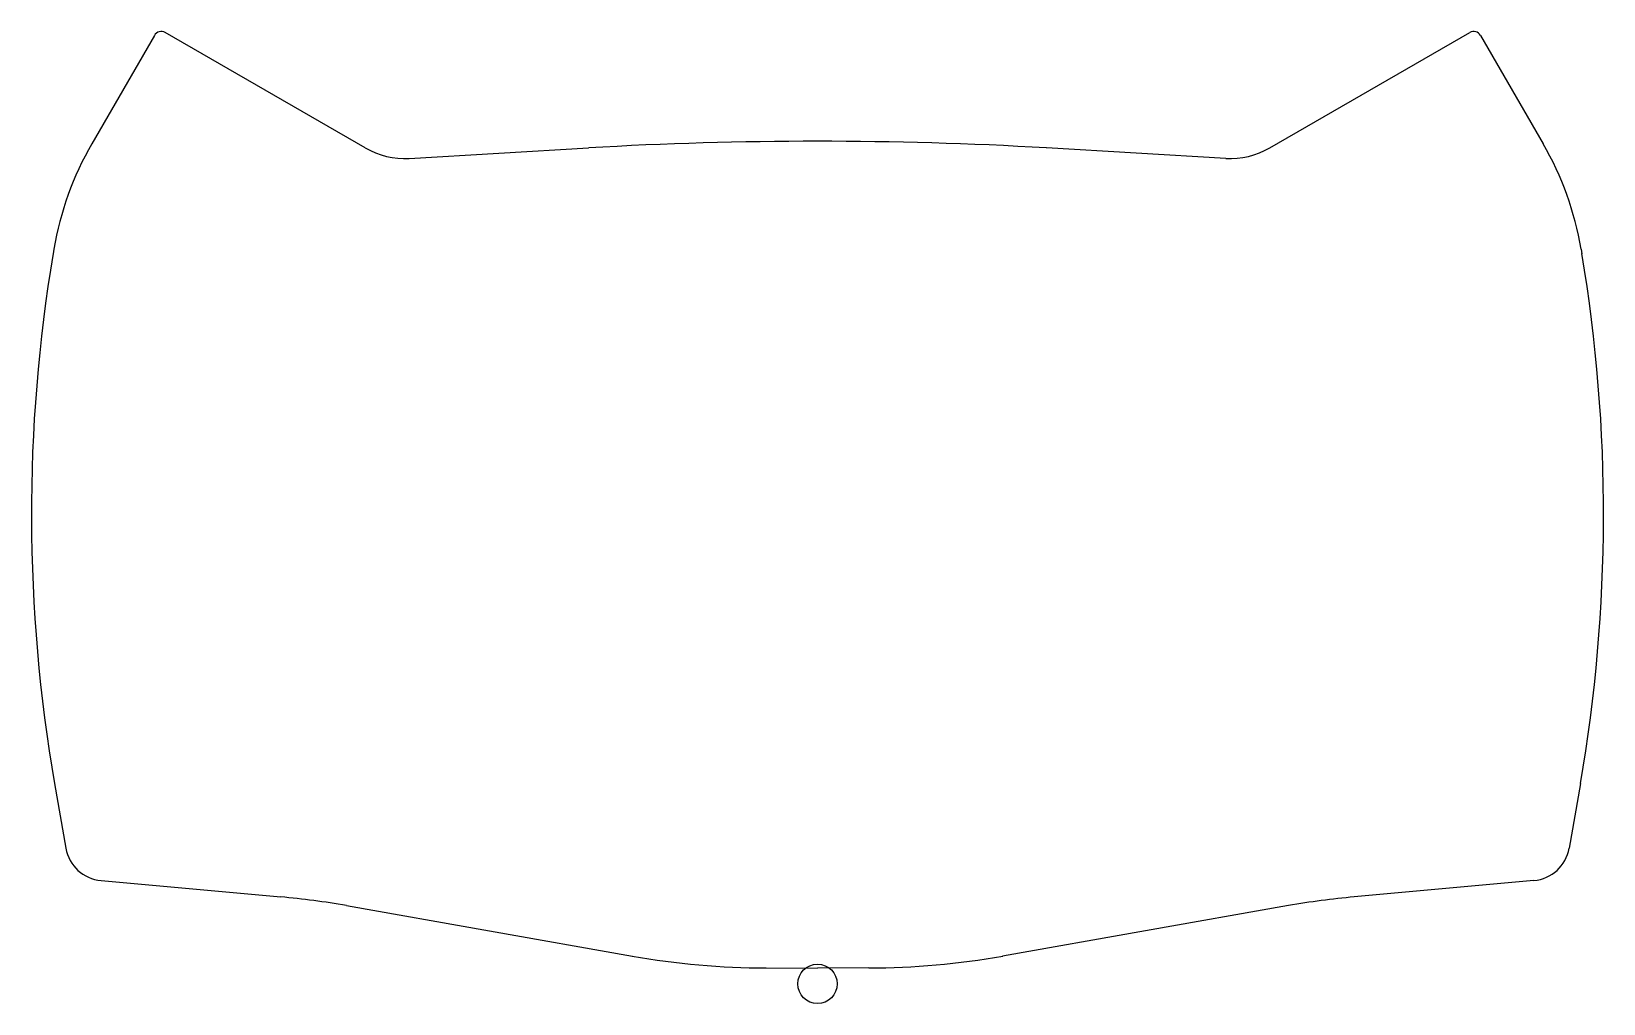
# Model space of a CAD drawing. Header units: millimetres. Extents: x -100 to 100, y -28 to 96.
import ezdxf

# ---------------------------------------------------------------- set-up
doc = ezdxf.new("R2010")
doc.units = ezdxf.units.MM
doc.layers.get('0').update_dxf_attribs({"linetype": 'CONTINUOUS'})

msp = doc.modelspace()

# ---------------------------------------------------------------- linework, layer by layer
for p, q in [((-57.4, 81.19), (-82.8, 95.86)), ((57.4, 81.19), (82.8, 95.86)), ((-84.16, 95.49), (-92.11, 81.73)), ((84.16, 95.49), (92.11, 81.73)), ((-51.81, 79.87), (-29.05, 81.19)), ((51.81, 79.87), (29.05, 81.19)), ((-96.92, 68.35), (-97.02, 67.76)), ((96.92, 68.35), (97.02, 67.76)), ((-96.83, 0.44), (-95.41, -7.76)), ((96.83, 0.44), (95.41, -7.76)), ((-90.93, -11.88), (-68.13, -13.95)), ((90.93, -11.88), (68.13, -13.95)), ((-59.78, -15.06), (-23.5, -21.46)), ((59.78, -15.06), (23.5, -21.46)), ((-6.52, -22.97), (0, -23)), ((6.52, -22.97), (0, -23))]:
    msp.add_line(p, q)
msp.add_circle((0, -25), 2.5)
for centre, radius, start, end in [((-83.3, 94.99), 1, 60, 150), ((83.3, 94.99), 1, 30, 120), ((0, -417.96), 500, 86.6698, 93.3302), ((-57.47, 61.73), 40, 150, 170.4695), ((-52.4, 89.85), 10, 240, 273.3302), ((52.4, 89.85), 10, 266.6698, 300), ((57.47, 61.73), 40, 9.5305, 30), ((100.22, 34.65), 200, 170.4695, 189.8473), ((-100.22, 34.65), 200, -9.8473, 9.5305), ((-90.48, -6.9), 5, 189.8473, 264.8284), ((90.48, -6.9), 5, 275.1716, 350.1527), ((-77.15, -113.54), 100, 80, 84.8284), ((77.15, -113.54), 100, 95.1716, 100), ((-6.14, 77.02), 100, 260, 269.7801), ((6.14, 77.02), 100, 270.2199, 280)]:
    msp.add_arc(centre, radius, start, end)

doc.saveas('drawing.dxf')
